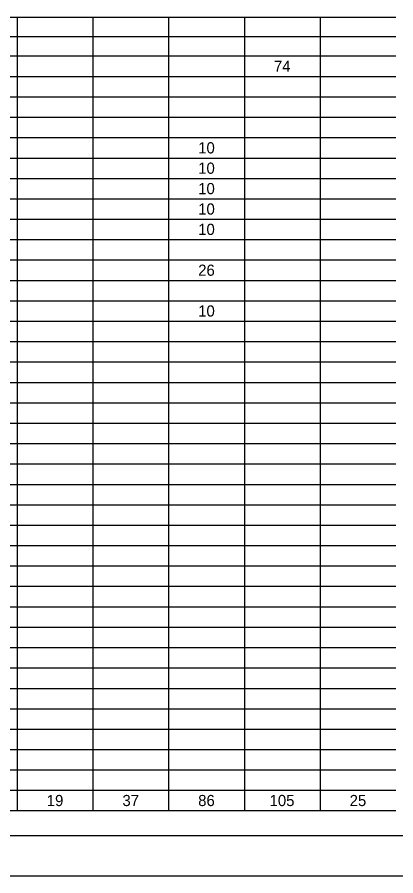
# Model space of a CAD drawing. Extents: x 0 to 34, y 0 to 22.
# Drawn here: x 21.4 to 26.15, y 0 to 10.76 of the extents above; entities that cross this region are included whole.
import ezdxf

# ---------------------------------------------------------------- set-up
doc = ezdxf.new("R2010")
doc.units = 0
for name, color, linetype in [('Default', 7, 'Continuous'), ('SH_Border', 7, 'Continuous'), ('SH_Cut_Line', 7, 'Continuous')]:
    doc.layers.add(name, color=color, linetype=linetype)

msp = doc.modelspace()

# ---------------------------------------------------------------- linework, layer by layer
at = {"layer": 'Default'}
for p, q in [((13.808, 10.763), (21.404, 10.763)), ((21.404, 10.763), (22.354, 10.763)), ((21.404, 10.763), (21.404, 9.764)), ((22.354, 10.763), (23.303, 10.763)), ((22.354, 10.763), (22.354, 9.764)), ((23.303, 10.763), (26.152, 10.763)), ((23.303, 10.763), (23.303, 9.764)), ((24.253, 10.763), (24.253, 9.764)), ((25.203, 10.763), (25.203, 9.764)), ((13.808, 10.519), (21.404, 10.519)), ((21.404, 10.519), (22.354, 10.519)), ((22.354, 10.519), (23.303, 10.519)), ((23.303, 10.519), (26.152, 10.519)), ((13.808, 10.276), (21.404, 10.276)), ((21.404, 10.276), (22.354, 10.276)), ((22.354, 10.276), (23.303, 10.276)), ((23.303, 10.276), (26.152, 10.276)), ((13.808, 10.02), (21.404, 10.02)), ((21.404, 10.02), (22.354, 10.02)), ((22.354, 10.02), (23.303, 10.02)), ((23.303, 10.02), (26.152, 10.02)), ((13.808, 9.764), (21.404, 9.764)), ((21.404, 9.764), (22.354, 9.764)), ((21.404, 9.764), (21.404, 8.997)), ((22.354, 9.764), (23.303, 9.764)), ((22.354, 9.764), (22.354, 8.997)), ((23.303, 9.764), (26.152, 9.764)), ((23.303, 9.764), (23.303, 8.997)), ((24.253, 9.764), (24.253, 8.997)), ((25.203, 9.764), (25.203, 8.997)), ((13.808, 9.509), (21.404, 9.509)), ((21.404, 9.509), (22.354, 9.509)), ((22.354, 9.509), (23.303, 9.509)), ((23.303, 9.509), (26.152, 9.509)), ((13.808, 9.253), (21.404, 9.253)), ((21.404, 9.253), (22.354, 9.253)), ((22.354, 9.253), (23.303, 9.253)), ((23.303, 9.253), (26.152, 9.253)), ((13.808, 8.997), (21.404, 8.997)), ((21.404, 8.997), (22.354, 8.997)), ((21.404, 8.997), (21.404, 8.486)), ((22.354, 8.997), (23.303, 8.997)), ((22.354, 8.997), (22.354, 8.486)), ((23.303, 8.997), (26.152, 8.997)), ((23.303, 8.997), (23.303, 8.486)), ((24.253, 8.997), (24.253, 8.486)), ((25.203, 8.997), (25.203, 8.486)), ((13.808, 8.742), (21.404, 8.742)), ((21.404, 8.742), (22.354, 8.742)), ((22.354, 8.742), (23.303, 8.742)), ((23.303, 8.742), (26.152, 8.742)), ((13.808, 8.486), (21.404, 8.486)), ((21.404, 8.486), (22.354, 8.486)), ((21.404, 8.486), (21.404, 7.719)), ((22.354, 8.486), (23.303, 8.486)), ((22.354, 8.486), (22.354, 7.719)), ((23.303, 8.486), (26.152, 8.486)), ((23.303, 8.486), (23.303, 7.719)), ((24.253, 8.486), (24.253, 7.719)), ((25.203, 8.486), (25.203, 7.719)), ((13.808, 8.23), (21.404, 8.23)), ((21.404, 8.23), (22.354, 8.23)), ((22.354, 8.23), (23.303, 8.23)), ((23.303, 8.23), (26.152, 8.23)), ((13.808, 7.975), (21.404, 7.975)), ((21.404, 7.975), (22.354, 7.975)), ((22.354, 7.975), (23.303, 7.975)), ((23.303, 7.975), (26.152, 7.975)), ((13.808, 7.719), (21.404, 7.719)), ((21.404, 7.719), (22.354, 7.719)), ((21.404, 7.719), (21.404, 1.839)), ((22.354, 7.719), (23.303, 7.719)), ((22.354, 7.719), (22.354, 1.839)), ((23.303, 7.719), (26.152, 7.719)), ((23.303, 7.719), (23.303, 1.839)), ((24.253, 7.719), (24.253, 1.839)), ((25.203, 7.719), (25.203, 1.839)), ((13.808, 7.463), (21.404, 7.463)), ((21.404, 7.463), (22.354, 7.463)), ((22.354, 7.463), (23.303, 7.463)), ((23.303, 7.463), (26.152, 7.463)), ((13.808, 7.208), (21.404, 7.208)), ((21.404, 7.208), (22.354, 7.208)), ((22.354, 7.208), (23.303, 7.208)), ((23.303, 7.208), (26.152, 7.208)), ((13.808, 6.952), (21.404, 6.952)), ((21.404, 6.952), (22.354, 6.952)), ((22.354, 6.952), (23.303, 6.952)), ((23.303, 6.952), (26.152, 6.952)), ((13.808, 6.697), (21.404, 6.697)), ((21.404, 6.697), (22.354, 6.697)), ((22.354, 6.697), (23.303, 6.697)), ((23.303, 6.697), (26.152, 6.697)), ((13.808, 6.441), (21.404, 6.441)), ((21.404, 6.441), (22.354, 6.441)), ((22.354, 6.441), (23.303, 6.441)), ((23.303, 6.441), (26.152, 6.441)), ((13.808, 6.185), (21.404, 6.185)), ((21.404, 6.185), (22.354, 6.185)), ((22.354, 6.185), (23.303, 6.185)), ((23.303, 6.185), (26.152, 6.185)), ((13.808, 5.93), (21.404, 5.93)), ((21.404, 5.93), (22.354, 5.93)), ((22.354, 5.93), (23.303, 5.93)), ((23.303, 5.93), (26.152, 5.93)), ((13.808, 5.674), (21.404, 5.674)), ((21.404, 5.674), (22.354, 5.674)), ((22.354, 5.674), (23.303, 5.674)), ((23.303, 5.674), (26.152, 5.674)), ((13.808, 5.418), (21.404, 5.418)), ((21.404, 5.418), (22.354, 5.418)), ((22.354, 5.418), (23.303, 5.418)), ((23.303, 5.418), (26.152, 5.418)), ((13.808, 5.163), (21.404, 5.163)), ((21.404, 5.163), (22.354, 5.163)), ((22.354, 5.163), (23.303, 5.163)), ((23.303, 5.163), (26.152, 5.163)), ((13.808, 4.907), (21.404, 4.907)), ((21.404, 4.907), (22.354, 4.907)), ((22.354, 4.907), (23.303, 4.907)), ((23.303, 4.907), (26.152, 4.907)), ((13.808, 4.651), (21.404, 4.651)), ((21.404, 4.651), (22.354, 4.651)), ((22.354, 4.651), (23.303, 4.651)), ((23.303, 4.651), (26.152, 4.651)), ((13.808, 4.396), (21.404, 4.396)), ((21.404, 4.396), (22.354, 4.396)), ((22.354, 4.396), (23.303, 4.396)), ((23.303, 4.396), (26.152, 4.396)), ((13.808, 4.14), (21.404, 4.14)), ((21.404, 4.14), (22.354, 4.14)), ((22.354, 4.14), (23.303, 4.14)), ((23.303, 4.14), (26.152, 4.14)), ((13.808, 3.884), (21.404, 3.884)), ((21.404, 3.884), (22.354, 3.884)), ((22.354, 3.884), (23.303, 3.884)), ((23.303, 3.884), (26.152, 3.884)), ((13.808, 3.629), (21.404, 3.629)), ((21.404, 3.629), (22.354, 3.629)), ((22.354, 3.629), (23.303, 3.629)), ((23.303, 3.629), (26.152, 3.629)), ((13.808, 3.373), (21.404, 3.373)), ((21.404, 3.373), (22.354, 3.373)), ((22.354, 3.373), (23.303, 3.373)), ((23.303, 3.373), (26.152, 3.373)), ((13.808, 3.117), (21.404, 3.117)), ((21.404, 3.117), (22.354, 3.117)), ((22.354, 3.117), (23.303, 3.117)), ((23.303, 3.117), (26.152, 3.117)), ((13.808, 2.862), (21.404, 2.862)), ((21.404, 2.862), (22.354, 2.862)), ((22.354, 2.862), (23.303, 2.862)), ((23.303, 2.862), (26.152, 2.862)), ((13.808, 2.606), (21.404, 2.606)), ((21.404, 2.606), (22.354, 2.606)), ((22.354, 2.606), (23.303, 2.606)), ((23.303, 2.606), (26.152, 2.606)), ((13.808, 2.35), (21.404, 2.35)), ((21.404, 2.35), (22.354, 2.35)), ((22.354, 2.35), (23.303, 2.35)), ((23.303, 2.35), (26.152, 2.35)), ((13.808, 2.095), (21.404, 2.095)), ((21.404, 2.095), (22.354, 2.095)), ((22.354, 2.095), (23.303, 2.095)), ((23.303, 2.095), (26.152, 2.095)), ((13.808, 1.839), (21.404, 1.839)), ((21.404, 1.839), (22.354, 1.839)), ((21.404, 1.839), (21.404, 1.583)), ((22.354, 1.839), (23.303, 1.839)), ((22.354, 1.839), (22.354, 1.583)), ((23.303, 1.839), (26.152, 1.839)), ((23.303, 1.839), (23.303, 1.583)), ((24.253, 1.839), (24.253, 1.583)), ((25.203, 1.839), (25.203, 1.583)), ((13.808, 1.583), (21.404, 1.583)), ((21.404, 1.583), (22.354, 1.583)), ((21.404, 1.583), (21.404, 0.817)), ((22.354, 1.583), (23.303, 1.583)), ((22.354, 1.583), (22.354, 0.817)), ((23.303, 1.583), (26.152, 1.583)), ((23.303, 1.583), (23.303, 0.817)), ((24.253, 1.583), (24.253, 0.817)), ((25.203, 1.583), (25.203, 0.817)), ((13.808, 1.328), (21.404, 1.328)), ((21.404, 1.328), (22.354, 1.328)), ((22.354, 1.328), (23.303, 1.328)), ((23.303, 1.328), (26.152, 1.328)), ((13.808, 1.072), (21.404, 1.072)), ((21.404, 1.072), (22.354, 1.072)), ((22.354, 1.072), (23.303, 1.072)), ((23.303, 1.072), (26.152, 1.072)), ((13.808, 0.817), (21.404, 0.817)), ((21.404, 0.817), (22.354, 0.817)), ((22.354, 0.817), (23.303, 0.817)), ((23.303, 0.817), (26.152, 0.817))]:
    msp.add_line(p, q, dxfattribs=at)
at = {"layer": 'SH_Border'}
msp.add_lwpolyline([(1.5, 21.5), (33.5, 21.5), (33.5, 0.5), (1.5, 0.5)], close=True, dxfattribs=at)
at = {"layer": 'SH_Cut_Line'}
msp.add_lwpolyline([(0, 0), (34, 0), (34, 22), (0, 22)], close=True, dxfattribs=at)

# ---------------------------------------------------------------- texts
at = {"layer": 'Default'}
for s, p in [('74', (24.624, 10.078)), ('10', (23.674, 9.055)), ('10', (23.674, 8.8)), ('10', (23.674, 8.544)), ('10', (23.674, 8.288)), ('10', (23.674, 8.033)), ('26', (23.674, 7.521)), ('10', (23.674, 7.01)), ('19', (21.775, 0.874)), ('37', (22.724, 0.874)), ('86', (23.674, 0.874)), ('105', (24.569, 0.874)), ('25', (25.573, 0.874))]:
    msp.add_text(s, height=0.14, dxfattribs=at).set_placement(p)

doc.saveas('drawing.dxf')
